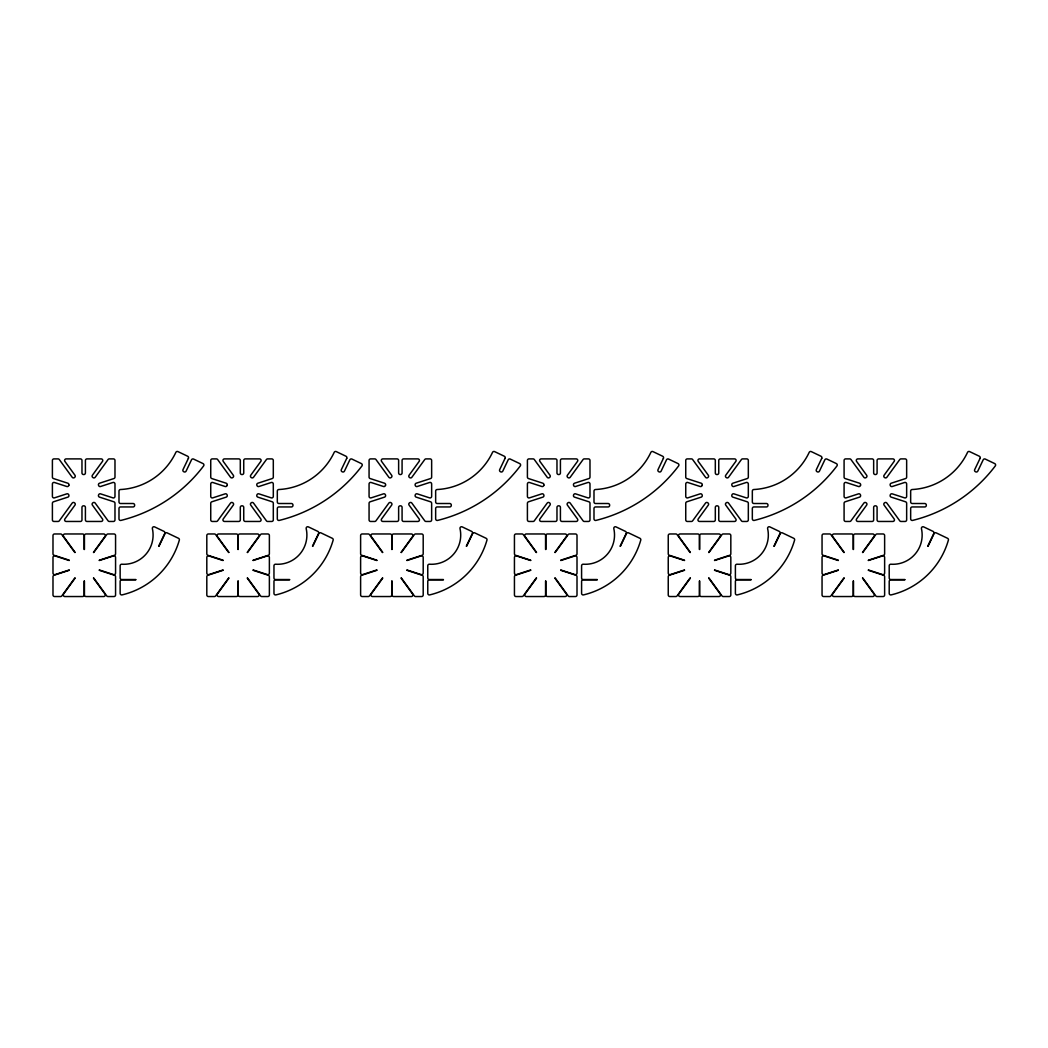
<?xml version="1.0" encoding="UTF-8"?>
<svg xmlns="http://www.w3.org/2000/svg" width="1048" height="1048" viewBox="0 0 1048 1048"><rect width="100%" height="100%" fill="white"/><g stroke="black" fill="none" stroke-linecap="round" stroke-linejoin="round"><path stroke-width="1.5" d="M158.68 546.178L164.746 533.471A1.559 1.559 0 0 0 164.012 531.388L154.58 526.882A1.559 1.559 0 0 0 152.379 528.637A29.239 29.239 0 0 1 121.817 564.217A1.559 1.559 0 0 0 120.14 565.776L120.14 577.972A1.559 1.559 0 0 0 121.712 579.531L135.795 579.531M158.969 546.309L165.034 533.602A1.559 1.559 0 0 1 167.117 532.869L178.501 538.305A1.559 1.559 0 0 1 179.326 540.139A78.417 78.417 0 0 1 122.066 594.897A1.559 1.559 0 0 1 120.14 593.378L120.14 581.417A1.559 1.559 0 0 1 121.712 579.845L135.795 579.845M312.501 546.178L318.566 533.471A1.559 1.559 0 0 0 317.819 531.388L308.387 526.882A1.559 1.559 0 0 0 306.186 528.637A29.239 29.239 0 0 1 275.624 564.217A1.559 1.559 0 0 0 273.96 565.776L273.96 577.972A1.559 1.559 0 0 0 275.519 579.531L289.602 579.531M312.776 546.309L318.841 533.602A1.559 1.559 0 0 1 320.937 532.869L332.308 538.305A1.559 1.559 0 0 1 333.146 540.139A78.417 78.417 0 0 1 275.886 594.897A1.559 1.559 0 0 1 273.96 593.378L273.96 581.417A1.559 1.559 0 0 1 275.519 579.845L289.602 579.845M466.308 546.178L472.373 533.471A1.559 1.559 0 0 0 471.639 531.388L462.207 526.882A1.559 1.559 0 0 0 460.007 528.637A29.239 29.239 0 0 1 429.444 564.217A1.559 1.559 0 0 0 427.767 565.776L427.767 577.972A1.559 1.559 0 0 0 429.339 579.531L443.409 579.531M466.596 546.309L472.661 533.602A1.559 1.559 0 0 1 474.744 532.869L486.128 538.305A1.559 1.559 0 0 1 486.953 540.139A78.417 78.417 0 0 1 429.693 594.897A1.559 1.559 0 0 1 427.767 593.378L427.767 581.417A1.559 1.559 0 0 1 429.339 579.845L443.409 579.845M620.128 546.178L626.193 533.471A1.559 1.559 0 0 0 625.446 531.388L616.014 526.882A1.559 1.559 0 0 0 613.814 528.637A29.239 29.239 0 0 1 583.251 564.217A1.559 1.559 0 0 0 581.588 565.776L581.588 577.972A1.559 1.559 0 0 0 583.146 579.531L597.229 579.531M620.403 546.309L626.468 533.602A1.559 1.559 0 0 1 628.551 532.869L639.935 538.305A1.559 1.559 0 0 1 640.76 540.139A78.417 78.417 0 0 1 583.513 594.897A1.559 1.559 0 0 1 581.588 593.378L581.588 581.417A1.559 1.559 0 0 1 583.146 579.845L597.229 579.845M773.935 546.178L780 533.471A1.559 1.559 0 0 0 779.267 531.388L769.822 526.882A1.559 1.559 0 0 0 767.621 528.637A29.239 29.239 0 0 1 737.072 564.217A1.559 1.559 0 0 0 735.395 565.776L735.395 577.972A1.559 1.559 0 0 0 736.954 579.531L751.036 579.531M774.223 546.309L780.288 533.602A1.559 1.559 0 0 1 782.371 532.869L793.755 538.305A1.559 1.559 0 0 1 794.581 540.139A78.417 78.417 0 0 1 737.32 594.897A1.559 1.559 0 0 1 735.395 593.378L735.395 581.417A1.559 1.559 0 0 1 736.954 579.845L751.036 579.845M927.742 546.178L933.807 533.471A1.559 1.559 0 0 0 933.074 531.388L923.642 526.882A1.559 1.559 0 0 0 921.441 528.637A29.239 29.239 0 0 1 890.879 564.217A1.559 1.559 0 0 0 889.202 565.776L889.202 577.972A1.559 1.559 0 0 0 890.774 579.531L904.856 579.531M928.03 546.309L934.096 533.602A1.559 1.559 0 0 1 936.178 532.869L947.562 538.305A1.559 1.559 0 0 1 948.388 540.139A78.417 78.417 0 0 1 891.128 594.897A1.559 1.559 0 0 1 889.202 593.378L889.202 581.417A1.559 1.559 0 0 1 890.774 579.845L904.856 579.845M74.867 577.946L61.832 595.893A1.559 1.559 0 0 1 60.561 596.535L54.562 596.535A1.559 1.559 0 0 1 52.99 594.976L52.99 576.714A1.559 1.559 0 0 1 54.077 575.234L69.299 570.282M93.442 552.375L105.01 536.445A1.559 1.559 0 0 0 103.752 533.969L86.002 533.969A1.559 1.559 0 0 0 84.443 535.528L84.443 549.453M75.115 578.129L63.548 594.059A1.559 1.559 0 0 0 64.819 596.535L82.556 596.535A1.559 1.559 0 0 0 84.128 594.976L84.128 581.051M93.691 552.558L106.739 534.611A1.559 1.559 0 0 1 108.01 533.969L114.009 533.969A1.559 1.559 0 0 1 115.568 535.528L115.568 553.789A1.559 1.559 0 0 1 114.481 555.27L99.259 560.221M228.687 577.946L215.639 595.893A1.559 1.559 0 0 1 214.368 596.535L208.369 596.535A1.559 1.559 0 0 1 206.81 594.976L206.81 576.714A1.559 1.559 0 0 1 207.884 575.234L223.119 570.282M247.249 552.375L258.83 536.445A1.559 1.559 0 0 0 257.559 533.969L239.809 533.969A1.559 1.559 0 0 0 238.25 535.528L238.25 549.453M228.936 578.129L217.355 594.059A1.559 1.559 0 0 0 218.626 596.535L236.376 596.535A1.559 1.559 0 0 0 237.935 594.976L237.935 581.051M247.511 552.558L260.546 534.611A1.559 1.559 0 0 1 261.817 533.969L267.816 533.969A1.559 1.559 0 0 1 269.375 535.528L269.375 553.789A1.559 1.559 0 0 1 268.301 555.27L253.066 560.221M382.494 577.946L369.446 595.893A1.559 1.559 0 0 1 368.189 596.535L362.189 596.535A1.559 1.559 0 0 1 360.617 594.976L360.617 576.714A1.559 1.559 0 0 1 361.704 575.234L376.926 570.282M401.07 552.375L412.637 536.445A1.559 1.559 0 0 0 411.379 533.969L393.629 533.969A1.559 1.559 0 0 0 392.057 535.528L392.057 549.453M382.743 578.129L371.175 594.059A1.559 1.559 0 0 0 372.433 596.535L390.184 596.535A1.559 1.559 0 0 0 391.756 594.976L391.756 581.051M401.319 552.558L414.366 534.611A1.559 1.559 0 0 1 415.624 533.969L421.624 533.969A1.559 1.559 0 0 1 423.196 535.528L423.196 553.789A1.559 1.559 0 0 1 422.108 555.27L406.886 560.221M536.301 577.946L523.266 595.893A1.559 1.559 0 0 1 521.996 596.535L515.996 596.535A1.559 1.559 0 0 1 514.437 594.976L514.437 576.714A1.559 1.559 0 0 1 515.511 575.234L530.746 570.282M554.877 552.375L566.457 536.445A1.559 1.559 0 0 0 565.186 533.969L547.436 533.969A1.559 1.559 0 0 0 545.877 535.528L545.877 549.453M536.563 578.129L524.983 594.059A1.559 1.559 0 0 0 526.253 596.535L544.004 596.535A1.559 1.559 0 0 0 545.563 594.976L545.563 581.051M555.139 552.558L568.173 534.611A1.559 1.559 0 0 1 569.444 533.969L575.444 533.969A1.559 1.559 0 0 1 577.003 535.528L577.003 553.789A1.559 1.559 0 0 1 575.928 555.27L560.693 560.221M690.121 577.946L677.074 595.893A1.559 1.559 0 0 1 675.816 596.535L669.803 596.535A1.559 1.559 0 0 1 668.244 594.976L668.244 576.714A1.559 1.559 0 0 1 669.331 575.234L684.554 570.282M708.697 552.375L720.264 536.445A1.559 1.559 0 0 0 718.994 533.969L701.256 533.969A1.559 1.559 0 0 0 699.684 535.528L699.684 549.453M690.37 578.129L678.803 594.059A1.559 1.559 0 0 0 680.06 596.535L697.811 596.535A1.559 1.559 0 0 0 699.37 594.976L699.37 581.051M708.946 552.558L721.993 534.611A1.559 1.559 0 0 1 723.251 533.969L729.251 533.969A1.559 1.559 0 0 1 730.823 535.528L730.823 553.789A1.559 1.559 0 0 1 729.736 555.27L714.513 560.221M843.928 577.946L830.894 595.893A1.559 1.559 0 0 1 829.623 596.535L823.623 596.535A1.559 1.559 0 0 1 822.051 594.976L822.051 576.714A1.559 1.559 0 0 1 823.139 575.234L838.361 570.282M862.504 552.375L874.071 536.445A1.559 1.559 0 0 0 872.814 533.969L855.063 533.969A1.559 1.559 0 0 0 853.504 535.528L853.504 549.453M844.177 578.129L832.61 594.059A1.559 1.559 0 0 0 833.88 596.535L851.618 596.535A1.559 1.559 0 0 0 853.19 594.976L853.19 581.051M862.753 552.558L875.8 534.611A1.559 1.559 0 0 1 877.071 533.969L883.071 533.969A1.559 1.559 0 0 1 884.63 535.528L884.63 553.789A1.559 1.559 0 0 1 883.556 555.27L868.32 560.221M69.207 569.981L55.046 574.592A1.559 1.559 0 0 1 52.99 573.099L52.99 557.405A1.559 1.559 0 0 1 55.046 555.912L69.207 560.523M99.35 560.523L113.525 555.912A1.559 1.559 0 0 1 115.568 557.405L115.568 573.099A1.559 1.559 0 0 1 113.525 574.592L99.35 569.981M223.014 569.981L208.853 574.592A1.559 1.559 0 0 1 206.81 573.099L206.81 557.405A1.559 1.559 0 0 1 208.853 555.912L223.014 560.523M253.171 560.523L267.332 555.912A1.559 1.559 0 0 1 269.375 557.405L269.375 573.099A1.559 1.559 0 0 1 267.332 574.592L253.171 569.981M376.835 569.981L362.674 574.592A1.559 1.559 0 0 1 360.617 573.099L360.617 557.405A1.559 1.559 0 0 1 362.674 555.912L376.835 560.523M406.978 560.523L421.139 555.912A1.559 1.559 0 0 1 423.196 557.405L423.196 573.099A1.559 1.559 0 0 1 421.139 574.592L406.978 569.981M530.642 569.981L516.481 574.592A1.559 1.559 0 0 1 514.437 573.099L514.437 557.405A1.559 1.559 0 0 1 516.481 555.912L530.642 560.523M560.798 560.523L574.959 555.912A1.559 1.559 0 0 1 577.003 557.405L577.003 573.099A1.559 1.559 0 0 1 574.959 574.592L560.798 569.981M684.462 569.981L670.288 574.592A1.559 1.559 0 0 1 668.244 573.099L668.244 557.405A1.559 1.559 0 0 1 670.288 555.912L684.462 560.523M714.605 560.523L728.766 555.912A1.559 1.559 0 0 1 730.823 557.405L730.823 573.099A1.559 1.559 0 0 1 728.766 574.592L714.605 569.981M838.269 569.981L824.108 574.592A1.559 1.559 0 0 1 822.051 573.099L822.051 557.405A1.559 1.559 0 0 1 824.108 555.912L838.269 560.523M868.412 560.523L882.586 555.912A1.559 1.559 0 0 1 884.63 557.405L884.63 573.099A1.559 1.559 0 0 1 882.586 574.592L868.412 569.981M838.361 560.221L823.139 555.27A1.559 1.559 0 0 1 822.051 553.789L822.051 535.528A1.559 1.559 0 0 1 823.623 533.969L829.623 533.969A1.559 1.559 0 0 1 830.894 534.611L843.928 552.558M868.32 570.282L883.556 575.234A1.559 1.559 0 0 1 884.63 576.714L884.63 594.976A1.559 1.559 0 0 1 883.071 596.535L877.071 596.535A1.559 1.559 0 0 1 875.8 595.893L862.753 577.946M684.554 560.221L669.331 555.27A1.559 1.559 0 0 1 668.244 553.789L668.244 535.528A1.559 1.559 0 0 1 669.803 533.969L675.816 533.969A1.559 1.559 0 0 1 677.074 534.611L690.121 552.558M714.513 570.282L729.736 575.234A1.559 1.559 0 0 1 730.823 576.714L730.823 594.976A1.559 1.559 0 0 1 729.251 596.535L723.251 596.535A1.559 1.559 0 0 1 721.993 595.893L708.946 577.946M530.746 560.221L515.511 555.27A1.559 1.559 0 0 1 514.437 553.789L514.437 535.528A1.559 1.559 0 0 1 515.996 533.969L521.996 533.969A1.559 1.559 0 0 1 523.266 534.611L536.301 552.558M560.693 570.282L575.928 575.234A1.559 1.559 0 0 1 577.003 576.714L577.003 594.976A1.559 1.559 0 0 1 575.444 596.535L569.444 596.535A1.559 1.559 0 0 1 568.173 595.893L555.139 577.946M376.926 560.221L361.704 555.27A1.559 1.559 0 0 1 360.617 553.789L360.617 535.528A1.559 1.559 0 0 1 362.189 533.969L368.189 533.969A1.559 1.559 0 0 1 369.446 534.611L382.494 552.558M406.886 570.282L422.108 575.234A1.559 1.559 0 0 1 423.196 576.714L423.196 594.976A1.559 1.559 0 0 1 421.624 596.535L415.624 596.535A1.559 1.559 0 0 1 414.366 595.893L401.319 577.946M223.119 560.221L207.884 555.27A1.559 1.559 0 0 1 206.81 553.789L206.81 535.528A1.559 1.559 0 0 1 208.369 533.969L214.368 533.969A1.559 1.559 0 0 1 215.639 534.611L228.687 552.558M253.066 570.282L268.301 575.234A1.559 1.559 0 0 1 269.375 576.714L269.375 594.976A1.559 1.559 0 0 1 267.816 596.535L261.817 596.535A1.559 1.559 0 0 1 260.546 595.893L247.511 577.946M69.299 560.221L54.077 555.27A1.559 1.559 0 0 1 52.99 553.789L52.99 535.528A1.559 1.559 0 0 1 54.562 533.969L60.561 533.969A1.559 1.559 0 0 1 61.832 534.611L74.867 552.558M99.259 570.282L114.481 575.234A1.559 1.559 0 0 1 115.568 576.714L115.568 594.976A1.559 1.559 0 0 1 114.009 596.535L108.01 596.535A1.559 1.559 0 0 1 106.739 595.893L93.691 577.946M844.177 552.375L832.61 536.445A1.559 1.559 0 0 1 833.88 533.969L851.618 533.969A1.559 1.559 0 0 1 853.19 535.528L853.19 549.453M862.504 578.129L874.071 594.059A1.559 1.559 0 0 1 872.814 596.535L855.063 596.535A1.559 1.559 0 0 1 853.504 594.976L853.504 581.051M690.37 552.375L678.803 536.445A1.559 1.559 0 0 1 680.06 533.969L697.811 533.969A1.559 1.559 0 0 1 699.37 535.528L699.37 549.453M708.697 578.129L720.264 594.059A1.559 1.559 0 0 1 718.994 596.535L701.256 596.535A1.559 1.559 0 0 1 699.684 594.976L699.684 581.051M536.563 552.375L524.983 536.445A1.559 1.559 0 0 1 526.253 533.969L544.004 533.969A1.559 1.559 0 0 1 545.563 535.528L545.563 549.453M554.877 578.129L566.457 594.059A1.559 1.559 0 0 1 565.186 596.535L547.436 596.535A1.559 1.559 0 0 1 545.877 594.976L545.877 581.051M382.743 552.375L371.175 536.445A1.559 1.559 0 0 1 372.433 533.969L390.184 533.969A1.559 1.559 0 0 1 391.756 535.528L391.756 549.453M401.07 578.129L412.637 594.059A1.559 1.559 0 0 1 411.379 596.535L393.629 596.535A1.559 1.559 0 0 1 392.057 594.976L392.057 581.051M228.936 552.375L217.355 536.445A1.559 1.559 0 0 1 218.626 533.969L236.376 533.969A1.559 1.559 0 0 1 237.935 535.528L237.935 549.453M247.249 578.129L258.83 594.059A1.559 1.559 0 0 1 257.559 596.535L239.809 596.535A1.559 1.559 0 0 1 238.25 594.976L238.25 581.051M75.115 552.375L63.548 536.445A1.559 1.559 0 0 1 64.819 533.969L82.556 533.969A1.559 1.559 0 0 1 84.128 535.528L84.128 549.453M93.442 578.129L105.01 594.059A1.559 1.559 0 0 1 103.752 596.535L86.002 596.535A1.559 1.559 0 0 1 84.443 594.976L84.443 581.051M68.854 485.198L68.762 485.486A1.559 1.559 0 0 1 66.784 486.495L54.444 482.486A1.559 1.559 0 0 0 52.4 483.98L52.4 496.385A1.559 1.559 0 0 0 54.444 497.866L66.784 493.857A1.559 1.559 0 0 1 68.762 494.866L68.854 495.154A1.559 1.559 0 0 1 67.858 497.132L53.487 501.796A1.559 1.559 0 0 0 52.4 503.289L52.4 519.9A1.559 1.559 0 0 0 53.959 521.459L58.033 521.459A1.559 1.559 0 0 0 59.291 520.817L72.181 503.092A1.559 1.559 0 0 1 74.369 502.739L74.618 502.922A1.559 1.559 0 0 1 74.958 505.11L64.884 518.983A1.559 1.559 0 0 0 66.155 521.459L80.408 521.459A1.559 1.559 0 0 0 81.967 519.9L81.967 507.389A1.559 1.559 0 0 1 83.526 505.817L83.84 505.817A1.559 1.559 0 0 1 85.412 507.389L85.412 519.9A1.559 1.559 0 0 0 86.971 521.459L101.224 521.459A1.559 1.559 0 0 0 102.481 518.983L92.407 505.11A1.559 1.559 0 0 1 92.761 502.922L93.01 502.739A1.559 1.559 0 0 1 95.198 503.092L108.075 520.817A1.559 1.559 0 0 0 109.346 521.459L113.407 521.459A1.559 1.559 0 0 0 114.979 519.9L114.979 503.289A1.559 1.559 0 0 0 113.891 501.796L99.521 497.132A1.559 1.559 0 0 1 98.512 495.154L98.617 494.866A1.559 1.559 0 0 1 100.582 493.857L112.922 497.866A1.559 1.559 0 0 0 114.979 496.385L114.979 483.98A1.559 1.559 0 0 0 112.922 482.486L100.582 486.495A1.559 1.559 0 0 1 98.617 485.486L98.512 485.198A1.559 1.559 0 0 1 99.521 483.22L113.891 478.556A1.559 1.559 0 0 0 114.979 477.063L114.979 460.452A1.559 1.559 0 0 0 113.407 458.893L109.346 458.893A1.559 1.559 0 0 0 108.075 459.535L95.198 477.272A1.559 1.559 0 0 1 93.01 477.613L92.761 477.43A1.559 1.559 0 0 1 92.407 475.242L102.481 461.369A1.559 1.559 0 0 0 101.224 458.893L86.971 458.893A1.559 1.559 0 0 0 85.412 460.452L85.412 472.976A1.559 1.559 0 0 1 83.84 474.534L83.526 474.534A1.559 1.559 0 0 1 81.967 472.976L81.967 460.452A1.559 1.559 0 0 0 80.408 458.893L66.155 458.893A1.559 1.559 0 0 0 64.884 461.369L74.958 475.242A1.559 1.559 0 0 1 74.618 477.43L74.369 477.613A1.559 1.559 0 0 1 72.181 477.272L59.291 459.535A1.559 1.559 0 0 0 58.033 458.893L53.959 458.893A1.559 1.559 0 0 0 52.4 460.452L52.4 477.063A1.559 1.559 0 0 0 53.487 478.556L67.858 483.22A1.559 1.559 0 0 1 68.854 485.198M227.193 485.198L227.102 485.486A1.559 1.559 0 0 1 225.124 486.495L212.783 482.486A1.559 1.559 0 0 0 210.74 483.98L210.74 496.385A1.559 1.559 0 0 0 212.783 497.866L225.124 493.857A1.559 1.559 0 0 1 227.102 494.866L227.193 495.154A1.559 1.559 0 0 1 226.185 497.132L211.814 501.796A1.559 1.559 0 0 0 210.74 503.289L210.74 519.9A1.559 1.559 0 0 0 212.299 521.459L216.373 521.459A1.559 1.559 0 0 0 217.63 520.817L230.521 503.092A1.559 1.559 0 0 1 232.695 502.739L232.957 502.922A1.559 1.559 0 0 1 233.298 505.11L223.224 518.983A1.559 1.559 0 0 0 224.495 521.459L238.734 521.459A1.559 1.559 0 0 0 240.306 519.9L240.306 507.389A1.559 1.559 0 0 1 241.865 505.817L242.18 505.817A1.559 1.559 0 0 1 243.739 507.389L243.739 519.9A1.559 1.559 0 0 0 245.311 521.459L259.55 521.459A1.559 1.559 0 0 0 260.821 518.983L250.747 505.11A1.559 1.559 0 0 1 251.088 502.922L251.35 502.739A1.559 1.559 0 0 1 253.524 503.092L266.415 520.817A1.559 1.559 0 0 0 267.672 521.459L271.746 521.459A1.559 1.559 0 0 0 273.305 519.9L273.305 503.289A1.559 1.559 0 0 0 272.231 501.796L257.86 497.132A1.559 1.559 0 0 1 256.852 495.154L256.943 494.866A1.559 1.559 0 0 1 258.922 493.857L271.262 497.866A1.559 1.559 0 0 0 273.305 496.385L273.305 483.98A1.559 1.559 0 0 0 271.262 482.486L258.922 486.495A1.559 1.559 0 0 1 256.943 485.486L256.852 485.198A1.559 1.559 0 0 1 257.86 483.22L272.231 478.556A1.559 1.559 0 0 0 273.305 477.063L273.305 460.452A1.559 1.559 0 0 0 271.746 458.893L267.672 458.893A1.559 1.559 0 0 0 266.415 459.535L253.524 477.272A1.559 1.559 0 0 1 251.35 477.613L251.088 477.43A1.559 1.559 0 0 1 250.747 475.242L260.821 461.369A1.559 1.559 0 0 0 259.55 458.893L245.311 458.893A1.559 1.559 0 0 0 243.739 460.452L243.739 472.976A1.559 1.559 0 0 1 242.18 474.534L241.865 474.534A1.559 1.559 0 0 1 240.306 472.976L240.306 460.452A1.559 1.559 0 0 0 238.734 458.893L224.495 458.893A1.559 1.559 0 0 0 223.224 461.369L233.298 475.242A1.559 1.559 0 0 1 232.957 477.43L232.695 477.613A1.559 1.559 0 0 1 230.521 477.272L217.63 459.535A1.559 1.559 0 0 0 216.373 458.893L212.299 458.893A1.559 1.559 0 0 0 210.74 460.452L210.74 477.063A1.559 1.559 0 0 0 211.814 478.556L226.185 483.22A1.559 1.559 0 0 1 227.193 485.198M385.533 485.198L385.428 485.486A1.559 1.559 0 0 1 383.463 486.495L371.123 482.486A1.559 1.559 0 0 0 369.066 483.98L369.066 496.385A1.559 1.559 0 0 0 371.123 497.866L383.463 493.857A1.559 1.559 0 0 1 385.428 494.866L385.533 495.154A1.559 1.559 0 0 1 384.524 497.132L370.154 501.796A1.559 1.559 0 0 0 369.066 503.289L369.066 519.9A1.559 1.559 0 0 0 370.638 521.459L374.699 521.459A1.559 1.559 0 0 0 375.97 520.817L388.847 503.092A1.559 1.559 0 0 1 391.035 502.739L391.297 502.922A1.559 1.559 0 0 1 391.638 505.11L381.564 518.983A1.559 1.559 0 0 0 382.821 521.459L397.074 521.459A1.559 1.559 0 0 0 398.633 519.9L398.633 507.389A1.559 1.559 0 0 1 400.205 505.817L400.519 505.817A1.559 1.559 0 0 1 402.078 507.389L402.078 519.9A1.559 1.559 0 0 0 403.65 521.459L417.89 521.459A1.559 1.559 0 0 0 419.161 518.983L409.087 505.11A1.559 1.559 0 0 1 409.427 502.922L409.676 502.739A1.559 1.559 0 0 1 411.864 503.092L424.754 520.817A1.559 1.559 0 0 0 426.012 521.459L430.086 521.459A1.559 1.559 0 0 0 431.645 519.9L431.645 503.289A1.559 1.559 0 0 0 430.571 501.796L416.187 497.132A1.559 1.559 0 0 1 415.191 495.154L415.283 494.866A1.559 1.559 0 0 1 417.261 493.857L429.601 497.866A1.559 1.559 0 0 0 431.645 496.385L431.645 483.98A1.559 1.559 0 0 0 429.601 482.486L417.261 486.495A1.559 1.559 0 0 1 415.283 485.486L415.191 485.198A1.559 1.559 0 0 1 416.187 483.22L430.571 478.556A1.559 1.559 0 0 0 431.645 477.063L431.645 460.452A1.559 1.559 0 0 0 430.086 458.893L426.012 458.893A1.559 1.559 0 0 0 424.754 459.535L411.864 477.272A1.559 1.559 0 0 1 409.676 477.613L409.427 477.43A1.559 1.559 0 0 1 409.087 475.242L419.161 461.369A1.559 1.559 0 0 0 417.89 458.893L403.65 458.893A1.559 1.559 0 0 0 402.078 460.452L402.078 472.976A1.559 1.559 0 0 1 400.519 474.534L400.205 474.534A1.559 1.559 0 0 1 398.633 472.976L398.633 460.452A1.559 1.559 0 0 0 397.074 458.893L382.821 458.893A1.559 1.559 0 0 0 381.564 461.369L391.638 475.242A1.559 1.559 0 0 1 391.297 477.43L391.035 477.613A1.559 1.559 0 0 1 388.847 477.272L375.97 459.535A1.559 1.559 0 0 0 374.699 458.893L370.638 458.893A1.559 1.559 0 0 0 369.066 460.452L369.066 477.063A1.559 1.559 0 0 0 370.154 478.556L384.524 483.22A1.559 1.559 0 0 1 385.533 485.198M543.86 485.198L543.768 485.486A1.559 1.559 0 0 1 541.803 486.495L529.463 482.486A1.559 1.559 0 0 0 527.406 483.98L527.406 496.385A1.559 1.559 0 0 0 529.463 497.866L541.803 493.857A1.559 1.559 0 0 1 543.768 494.866L543.86 495.154A1.559 1.559 0 0 1 542.864 497.132L528.493 501.796A1.559 1.559 0 0 0 527.406 503.289L527.406 519.9A1.559 1.559 0 0 0 528.978 521.459L533.039 521.459A1.559 1.559 0 0 0 534.31 520.817L547.187 503.092A1.559 1.559 0 0 1 549.375 502.739L549.624 502.922A1.559 1.559 0 0 1 549.977 505.11L539.89 518.983A1.559 1.559 0 0 0 541.161 521.459L555.414 521.459A1.559 1.559 0 0 0 556.973 519.9L556.973 507.389A1.559 1.559 0 0 1 558.545 505.817L558.846 505.817A1.559 1.559 0 0 1 560.418 507.389L560.418 519.9A1.559 1.559 0 0 0 561.977 521.459L576.23 521.459A1.559 1.559 0 0 0 577.5 518.983L567.413 505.11A1.559 1.559 0 0 1 567.767 502.922L568.016 502.739A1.559 1.559 0 0 1 570.204 503.092L583.081 520.817A1.559 1.559 0 0 0 584.352 521.459L588.413 521.459A1.559 1.559 0 0 0 589.985 519.9L589.985 503.289A1.559 1.559 0 0 0 588.897 501.796L574.527 497.132A1.559 1.559 0 0 1 573.531 495.154L573.623 494.866A1.559 1.559 0 0 1 575.588 493.857L587.928 497.866A1.559 1.559 0 0 0 589.985 496.385L589.985 483.98A1.559 1.559 0 0 0 587.928 482.486L575.588 486.495A1.559 1.559 0 0 1 573.623 485.486L573.531 485.198A1.559 1.559 0 0 1 574.527 483.22L588.897 478.556A1.559 1.559 0 0 0 589.985 477.063L589.985 460.452A1.559 1.559 0 0 0 588.413 458.893L584.352 458.893A1.559 1.559 0 0 0 583.081 459.535L570.204 477.272A1.559 1.559 0 0 1 568.016 477.613L567.767 477.43A1.559 1.559 0 0 1 567.413 475.242L577.5 461.369A1.559 1.559 0 0 0 576.23 458.893L561.977 458.893A1.559 1.559 0 0 0 560.418 460.452L560.418 472.976A1.559 1.559 0 0 1 558.846 474.534L558.545 474.534A1.559 1.559 0 0 1 556.973 472.976L556.973 460.452A1.559 1.559 0 0 0 555.414 458.893L541.161 458.893A1.559 1.559 0 0 0 539.89 461.369L549.977 475.242A1.559 1.559 0 0 1 549.624 477.43L549.375 477.613A1.559 1.559 0 0 1 547.187 477.272L534.31 459.535A1.559 1.559 0 0 0 533.039 458.893L528.978 458.893A1.559 1.559 0 0 0 527.406 460.452L527.406 477.063A1.559 1.559 0 0 0 528.493 478.556L542.864 483.22A1.559 1.559 0 0 1 543.86 485.198M702.199 485.198L702.108 485.486A1.559 1.559 0 0 1 700.13 486.495L687.789 482.486A1.559 1.559 0 0 0 685.746 483.98L685.746 496.385A1.559 1.559 0 0 0 687.789 497.866L700.13 493.857A1.559 1.559 0 0 1 702.108 494.866L702.199 495.154A1.559 1.559 0 0 1 701.204 497.132L686.82 501.796A1.559 1.559 0 0 0 685.746 503.289L685.746 519.9A1.559 1.559 0 0 0 687.305 521.459L691.379 521.459A1.559 1.559 0 0 0 692.636 520.817L705.527 503.092A1.559 1.559 0 0 1 707.714 502.739L707.963 502.922A1.559 1.559 0 0 1 708.304 505.11L698.23 518.983A1.559 1.559 0 0 0 699.501 521.459L713.74 521.459A1.559 1.559 0 0 0 715.312 519.9L715.312 507.389A1.559 1.559 0 0 1 716.871 505.817L717.186 505.817A1.559 1.559 0 0 1 718.758 507.389L718.758 519.9A1.559 1.559 0 0 0 720.317 521.459L734.569 521.459A1.559 1.559 0 0 0 735.827 518.983L725.753 505.11A1.559 1.559 0 0 1 726.094 502.922L726.356 502.739A1.559 1.559 0 0 1 728.543 503.092L741.421 520.817A1.559 1.559 0 0 0 742.691 521.459L746.752 521.459A1.559 1.559 0 0 0 748.324 519.9L748.324 503.289A1.559 1.559 0 0 0 747.237 501.796L732.866 497.132A1.559 1.559 0 0 1 731.858 495.154L731.962 494.866A1.559 1.559 0 0 1 733.928 493.857L746.268 497.866A1.559 1.559 0 0 0 748.324 496.385L748.324 483.98A1.559 1.559 0 0 0 746.268 482.486L733.928 486.495A1.559 1.559 0 0 1 731.962 485.486L731.858 485.198A1.559 1.559 0 0 1 732.866 483.22L747.237 478.556A1.559 1.559 0 0 0 748.324 477.063L748.324 460.452A1.559 1.559 0 0 0 746.752 458.893L742.691 458.893A1.559 1.559 0 0 0 741.421 459.535L728.543 477.272A1.559 1.559 0 0 1 726.356 477.613L726.094 477.43A1.559 1.559 0 0 1 725.753 475.242L735.827 461.369A1.559 1.559 0 0 0 734.569 458.893L720.317 458.893A1.559 1.559 0 0 0 718.758 460.452L718.758 472.976A1.559 1.559 0 0 1 717.186 474.534L716.871 474.534A1.559 1.559 0 0 1 715.312 472.976L715.312 460.452A1.559 1.559 0 0 0 713.74 458.893L699.501 458.893A1.559 1.559 0 0 0 698.23 461.369L708.304 475.242A1.559 1.559 0 0 1 707.963 477.43L707.714 477.613A1.559 1.559 0 0 1 705.527 477.272L692.636 459.535A1.559 1.559 0 0 0 691.379 458.893L687.305 458.893A1.559 1.559 0 0 0 685.746 460.452L685.746 477.063A1.559 1.559 0 0 0 686.82 478.556L701.204 483.22A1.559 1.559 0 0 1 702.199 485.198M860.539 485.198L860.447 485.486A1.559 1.559 0 0 1 858.469 486.495L846.129 482.486A1.559 1.559 0 0 0 844.085 483.98L844.085 496.385A1.559 1.559 0 0 0 846.129 497.866L858.469 493.857A1.559 1.559 0 0 1 860.447 494.866L860.539 495.154A1.559 1.559 0 0 1 859.53 497.132L845.16 501.796A1.559 1.559 0 0 0 844.085 503.289L844.085 519.9A1.559 1.559 0 0 0 845.644 521.459L849.718 521.459A1.559 1.559 0 0 0 850.976 520.817L863.866 503.092A1.559 1.559 0 0 1 866.041 502.739L866.303 502.922A1.559 1.559 0 0 1 866.644 505.11L856.57 518.983A1.559 1.559 0 0 0 857.84 521.459L872.08 521.459A1.559 1.559 0 0 0 873.652 519.9L873.652 507.389A1.559 1.559 0 0 1 875.211 505.817L875.525 505.817A1.559 1.559 0 0 1 877.084 507.389L877.084 519.9A1.559 1.559 0 0 0 878.656 521.459L892.896 521.459A1.559 1.559 0 0 0 894.167 518.983L884.093 505.11A1.559 1.559 0 0 1 884.433 502.922L884.695 502.739A1.559 1.559 0 0 1 886.87 503.092L899.76 520.817A1.559 1.559 0 0 0 901.018 521.459L905.092 521.459A1.559 1.559 0 0 0 906.651 519.9L906.651 503.289A1.559 1.559 0 0 0 905.577 501.796L891.206 497.132A1.559 1.559 0 0 1 890.197 495.154L890.289 494.866A1.559 1.559 0 0 1 892.267 493.857L904.607 497.866A1.559 1.559 0 0 0 906.651 496.385L906.651 483.98A1.559 1.559 0 0 0 904.607 482.486L892.267 486.495A1.559 1.559 0 0 1 890.289 485.486L890.197 485.198A1.559 1.559 0 0 1 891.206 483.22L905.577 478.556A1.559 1.559 0 0 0 906.651 477.063L906.651 460.452A1.559 1.559 0 0 0 905.092 458.893L901.018 458.893A1.559 1.559 0 0 0 899.76 459.535L886.87 477.272A1.559 1.559 0 0 1 884.695 477.613L884.433 477.43A1.559 1.559 0 0 1 884.093 475.242L894.167 461.369A1.559 1.559 0 0 0 892.896 458.893L878.656 458.893A1.559 1.559 0 0 0 877.084 460.452L877.084 472.976A1.559 1.559 0 0 1 875.525 474.534L875.211 474.534A1.559 1.559 0 0 1 873.652 472.976L873.652 460.452A1.559 1.559 0 0 0 872.08 458.893L857.84 458.893A1.559 1.559 0 0 0 856.57 461.369L866.644 475.242A1.559 1.559 0 0 1 866.303 477.43L866.041 477.613A1.559 1.559 0 0 1 863.866 477.272L850.976 459.535A1.559 1.559 0 0 0 849.718 458.893L845.644 458.893A1.559 1.559 0 0 0 844.085 460.452L844.085 477.063A1.559 1.559 0 0 0 845.16 478.556L859.53 483.22A1.559 1.559 0 0 1 860.539 485.198M188.404 458.33L183.007 469.622A1.559 1.559 0 0 0 183.754 471.718L184.029 471.849A1.559 1.559 0 0 0 186.112 471.115L191.509 459.81A1.559 1.559 0 0 1 193.592 459.076L203.024 463.583A1.559 1.559 0 0 1 203.6 465.941A148.174 148.174 0 0 1 120.926 520.411A1.559 1.559 0 0 1 118.987 518.891L118.987 508.516A1.559 1.559 0 0 1 120.546 506.944L133.057 506.944A1.559 1.559 0 0 0 134.629 505.385L134.629 505.071A1.559 1.559 0 0 0 133.057 503.512L120.546 503.512A1.559 1.559 0 0 1 118.987 501.94L118.987 491.093A1.559 1.559 0 0 1 120.468 489.521A64.845 64.845 0 0 0 175.854 452.356A1.559 1.559 0 0 1 177.95 451.609L187.671 456.247A1.559 1.559 0 0 1 188.404 458.33M346.744 458.33L341.347 469.622A1.559 1.559 0 0 0 342.08 471.718L342.369 471.849A1.559 1.559 0 0 0 344.451 471.115L349.849 459.81A1.559 1.559 0 0 1 351.931 459.076L361.364 463.583A1.559 1.559 0 0 1 361.94 465.941A148.174 148.174 0 0 1 279.253 520.411A1.559 1.559 0 0 1 277.314 518.891L277.314 508.516A1.559 1.559 0 0 1 278.886 506.944L291.396 506.944A1.559 1.559 0 0 0 292.968 505.385L292.968 505.071A1.559 1.559 0 0 0 291.396 503.512L278.886 503.512A1.559 1.559 0 0 1 277.314 501.94L277.314 491.093A1.559 1.559 0 0 1 278.807 489.521A64.845 64.845 0 0 0 334.194 452.356A1.559 1.559 0 0 1 336.29 451.609L345.997 456.247A1.559 1.559 0 0 1 346.744 458.33M505.071 458.33L499.686 469.622A1.559 1.559 0 0 0 500.42 471.718L500.708 471.849A1.559 1.559 0 0 0 502.791 471.115L508.188 459.81A1.559 1.559 0 0 1 510.271 459.076L519.703 463.583A1.559 1.559 0 0 1 520.28 465.941A148.174 148.174 0 0 1 437.592 520.411A1.559 1.559 0 0 1 435.654 518.891L435.654 508.516A1.559 1.559 0 0 1 437.226 506.944L449.736 506.944A1.559 1.559 0 0 0 451.295 505.385L451.295 505.071A1.559 1.559 0 0 0 449.736 503.512L437.226 503.512A1.559 1.559 0 0 1 435.654 501.94L435.654 491.093A1.559 1.559 0 0 1 437.147 489.521A64.845 64.845 0 0 0 492.534 452.356A1.559 1.559 0 0 1 494.617 451.609L504.337 456.247A1.559 1.559 0 0 1 505.071 458.33M663.41 458.33L658.026 469.622A1.559 1.559 0 0 0 658.76 471.718L659.035 471.849A1.559 1.559 0 0 0 661.131 471.115L666.515 459.81A1.559 1.559 0 0 1 668.598 459.076L678.043 463.583A1.559 1.559 0 0 1 678.606 465.941A148.174 148.174 0 0 1 595.932 520.411A1.559 1.559 0 0 1 593.993 518.891L593.993 508.516A1.559 1.559 0 0 1 595.552 506.944L608.076 506.944A1.559 1.559 0 0 0 609.635 505.385L609.635 505.071A1.559 1.559 0 0 0 608.076 503.512L595.552 503.512A1.559 1.559 0 0 1 593.993 501.94L593.993 491.093A1.559 1.559 0 0 1 595.474 489.521A64.845 64.845 0 0 0 650.874 452.356A1.559 1.559 0 0 1 652.956 451.609L662.677 456.247A1.559 1.559 0 0 1 663.41 458.33M821.75 458.33L816.353 469.622A1.559 1.559 0 0 0 817.099 471.718L817.375 471.849A1.559 1.559 0 0 0 819.457 471.115L824.855 459.81A1.559 1.559 0 0 1 826.938 459.076L836.37 463.583A1.559 1.559 0 0 1 836.946 465.941A148.174 148.174 0 0 1 754.272 520.411A1.559 1.559 0 0 1 752.333 518.891L752.333 508.516A1.559 1.559 0 0 1 753.892 506.944L766.402 506.944A1.559 1.559 0 0 0 767.974 505.385L767.974 505.071A1.559 1.559 0 0 0 766.402 503.512L753.892 503.512A1.559 1.559 0 0 1 752.333 501.94L752.333 491.093A1.559 1.559 0 0 1 753.813 489.521A64.845 64.845 0 0 0 809.2 452.356A1.559 1.559 0 0 1 811.296 451.609L821.016 456.247A1.559 1.559 0 0 1 821.75 458.33M980.09 458.33L974.692 469.622A1.559 1.559 0 0 0 975.426 471.718L975.714 471.849A1.559 1.559 0 0 0 977.797 471.115L983.194 459.81A1.559 1.559 0 0 1 985.277 459.076L994.709 463.583A1.559 1.559 0 0 1 995.286 465.941A148.174 148.174 0 0 1 912.598 520.411A1.559 1.559 0 0 1 910.66 518.891L910.66 508.516A1.559 1.559 0 0 1 912.232 506.944L924.742 506.944A1.559 1.559 0 0 0 926.314 505.385L926.314 505.071A1.559 1.559 0 0 0 924.742 503.512L912.232 503.512A1.559 1.559 0 0 1 910.66 501.94L910.66 491.093A1.559 1.559 0 0 1 912.153 489.521A64.845 64.845 0 0 0 967.54 452.356A1.559 1.559 0 0 1 969.636 451.609L979.343 456.247A1.559 1.559 0 0 1 980.09 458.33"/></g></svg>
